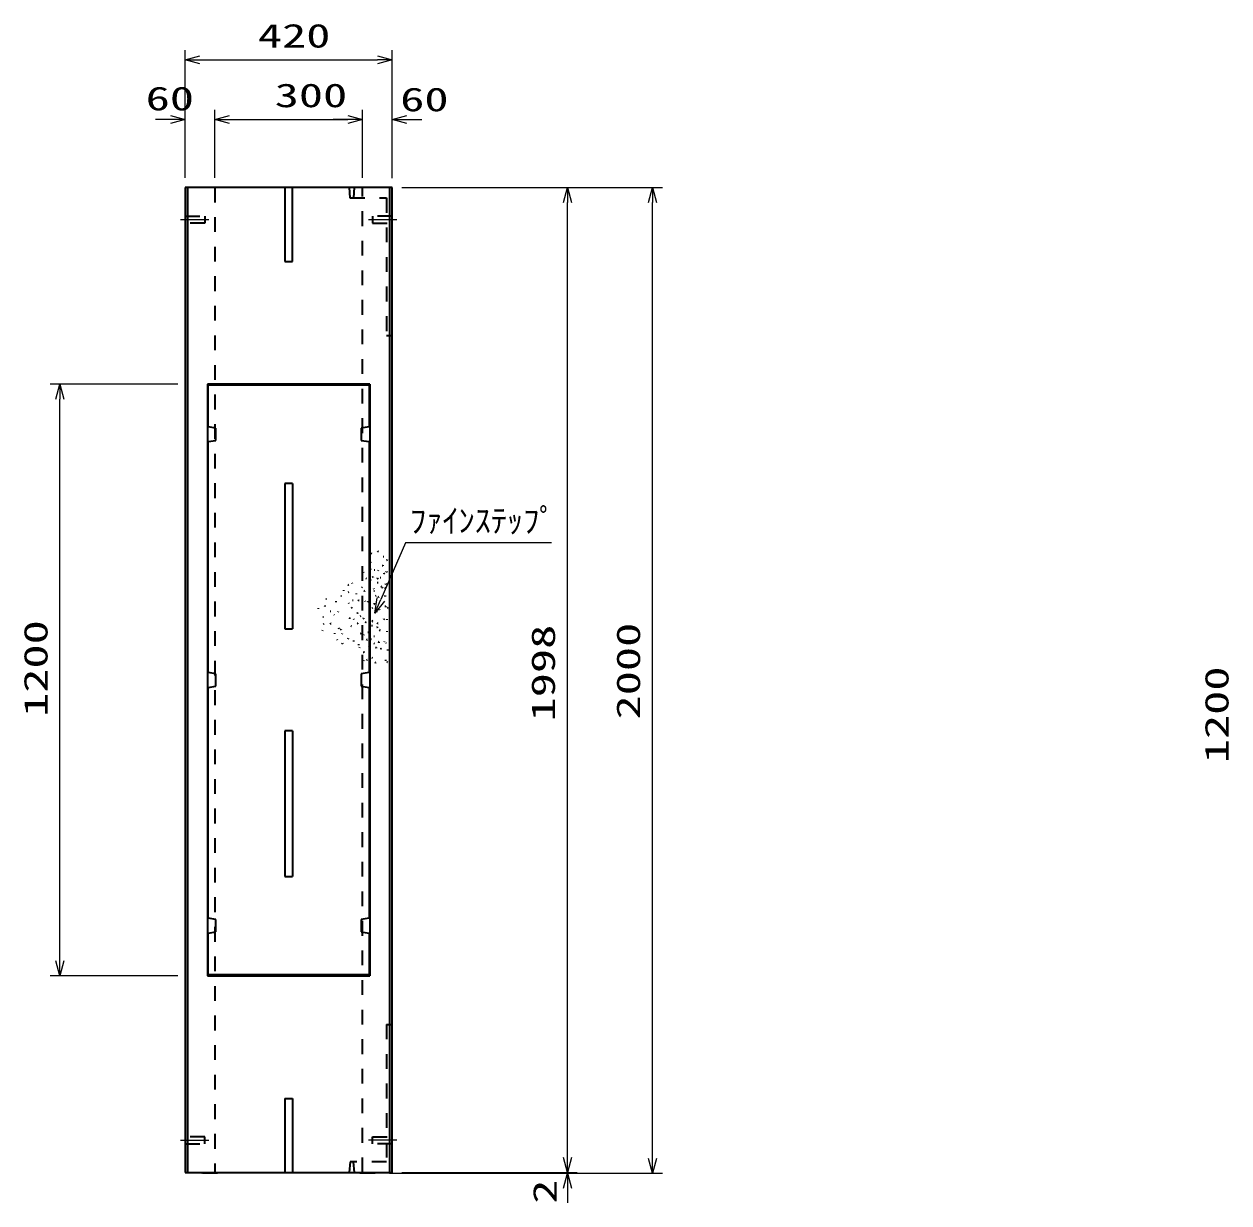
# Model space of a CAD drawing. Units: millimetres on the paper. Extents: x 20 to 1011, y 20 to 614.
# Drawn here: x 619.1 to 741.4, y 311.9 to 431.5 of the extents above; entities that cross this region are included whole.
import ezdxf
from ezdxf.enums import TextEntityAlignment as Align

# ---------------------------------------------------------------- set-up
doc = ezdxf.new("R2010")
doc.units = ezdxf.units.MM
doc.linetypes.add('CHAIN', pattern=[18.5, 12, -1.5, 3.5, -1.5])
doc.linetypes.add('USER1', pattern=[3, 1.5, -1.5])
for name, color, linetype, lineweight in [('D-BMK（構造物基準線）', 2, 'CHAIN', 18), ('D-STR-DIM（寸法）', 7, 'Continuous', 13), ('D-STR-HTXT（旗上げ）', 7, 'Continuous', 13), ('D-STR（構造物）', 1, 'Continuous', 35)]:
    doc.layers.add(name, color=color, linetype=linetype, lineweight=lineweight)
doc.styles.add('ＭＳ ゴシック', font='')
doc.styles.get('ＭＳ ゴシック').set_extended_font_data('MS Gothic')

# ---------------------------------------------------------------- blocks, each defined once
blk = doc.blocks.new('_Open30@@SfigorgFlag@@4')
at = {"color": 7, "linetype": 'Continuous', "lineweight": 13}
for p, q in [((-1, 0.2679), (0, 0)), ((0, 0), (-1, -0.2679)), ((0, 0), (-1, 0))]:
    blk.add_line(p, q, dxfattribs=at)

msp = doc.modelspace()

# ---------------------------------------------------------------- linework, layer by layer
at = {"layer": 'D-BMK（構造物基準線）'}
for p, q in [((635.011, 411.64), (637.86, 411.64)), ((654.086, 411.64), (656.935, 411.64)), ((635.011, 318.24), (637.86, 318.24)), ((656.935, 318.24), (654.086, 318.24))]:
    msp.add_line(p, q, dxfattribs=at)
at = {"layer": 'D-STR-DIM（寸法）'}
for p, q in [((635.473, 422.787), (635.473, 428.837)), ((656.473, 422.817), (656.473, 428.837)), ((636.973, 427.837), (654.973, 427.837)), ((635.473, 415.89), (635.473, 422.787)), ((638.473, 415.89), (638.473, 422.787)), ((638.473, 415.942), (638.473, 422.787)), ((653.473, 415.89), (653.473, 422.787)), ((653.473, 415.89), (653.473, 422.787)), ((656.473, 415.86), (656.473, 422.787)), ((633.973, 421.787), (632.473, 421.787)), ((639.973, 421.787), (651.973, 421.787)), ((639.973, 421.787), (641.473, 421.787)), ((651.973, 421.787), (650.473, 421.787)), ((657.973, 421.787), (659.473, 421.787)), ((657.473, 414.89), (675.262, 414.89)), ((673.825, 414.89), (683.902, 414.89)), ((674.262, 316.49), (674.262, 413.39)), ((682.902, 316.39), (682.902, 413.39)), ((634.723, 394.94), (621.759, 394.94)), ((622.759, 336.44), (622.759, 393.44)), ((634.723, 334.94), (621.759, 334.94)), ((674.262, 316.49), (674.262, 317.99)), ((656.223, 314.89), (675.262, 314.89)), ((657.473, 314.99), (675.262, 314.99)), ((657.473, 314.99), (675.262, 314.99)), ((672.825, 314.89), (683.902, 314.89)), ((674.262, 313.39), (674.262, 311.89))]:
    msp.add_line(p, q, dxfattribs=at)
at = {"layer": 'D-STR-HTXT（旗上げ）'}
for p, q in [((657.816, 378.849), (655.316, 373.098)), ((672.646, 378.849), (657.816, 378.849))]:
    msp.add_line(p, q, dxfattribs=at)
at = {"layer": 'D-STR（構造物）'}
for p, q in [((656.473, 414.89), (635.473, 414.89)), ((635.473, 414.89), (635.473, 314.99)), ((635.723, 314.99), (635.723, 414.89)), ((645.598, 414.89), (645.598, 407.39)), ((646.348, 407.39), (646.348, 414.89)), ((656.223, 414.89), (656.223, 314.99)), ((656.473, 314.99), (656.473, 414.89)), ((645.598, 407.39), (646.348, 407.39)), ((654.223, 394.94), (637.723, 394.94)), ((637.723, 394.94), (637.723, 334.94)), ((637.798, 390.615), (637.798, 394.865)), ((637.798, 394.865), (654.148, 394.865)), ((654.148, 394.865), (654.148, 390.615)), ((654.223, 394.94), (654.223, 334.94)), ((638.598, 390.49), (637.798, 390.615)), ((638.598, 389.24), (638.598, 390.49)), ((654.148, 390.615), (653.348, 390.49)), ((653.348, 390.49), (653.348, 389.24)), ((637.798, 389.115), (638.598, 389.24)), ((637.798, 365.69), (637.798, 389.115)), ((653.348, 389.24), (654.148, 389.115)), ((654.148, 389.115), (654.148, 365.69)), ((645.598, 384.865), (645.598, 370.115)), ((646.348, 384.865), (645.598, 384.865)), ((646.348, 384.865), (646.348, 370.115)), ((654.981, 377.968), (655.038, 378.016)), ((655.038, 378.016), (655.086, 377.959)), ((654.241, 376.938), (654.294, 376.885)), ((654.294, 376.885), (654.347, 376.938)), ((654.355, 377.793), (654.428, 377.773)), ((655.556, 377.462), (655.631, 377.462)), ((655.904, 377.077), (655.957, 377.13)), ((655.957, 377.13), (656.01, 377.077)), ((653.587, 375.802), (653.58, 375.877)), ((654.334, 376.216), (654.269, 376.178)), ((654.504, 375.393), (654.443, 375.35)), ((654.504, 375.393), (654.548, 375.331)), ((654.721, 376.066), (654.647, 376.079)), ((655.06, 375.995), (655.086, 376.065)), ((655.54, 376.53), (655.467, 376.51)), ((655.52, 376.602), (655.54, 376.53)), ((655.657, 375.692), (655.67, 375.766)), ((655.67, 375.766), (655.744, 375.753)), ((655.852, 375.892), (655.913, 375.935)), ((655.913, 375.935), (655.956, 375.874)), ((652.042, 374.547), (651.989, 374.6)), ((652.042, 374.547), (652.095, 374.6)), ((652.458, 374.724), (652.42, 374.789)), ((653.423, 374.345), (653.365, 374.297)), ((653.875, 375.204), (653.805, 375.23)), ((654.288, 375.088), (654.319, 375.02)), ((654.634, 374.15), (654.621, 374.224)), ((654.938, 375.216), (655, 375.259)), ((655.047, 374.789), (654.972, 374.795)), ((655, 375.259), (655.043, 375.198)), ((655.269, 375.319), (655.337, 375.351)), ((655.391, 374.373), (655.342, 374.43)), ((655.502, 374.315), (655.44, 374.272)), ((655.545, 374.253), (655.502, 374.315)), ((655.793, 374.263), (655.719, 374.276)), ((655.78, 374.189), (655.793, 374.263)), ((655.784, 374.641), (655.822, 374.706)), ((655.822, 374.706), (655.887, 374.668)), ((649.816, 373.133), (649.742, 373.14)), ((651.26, 373.458), (651.335, 373.464)), ((651.569, 373.965), (651.589, 374.037)), ((652.017, 373.84), (652.082, 373.878)), ((652.525, 372.991), (652.45, 372.997)), ((652.833, 373.727), (652.808, 373.657)), ((653.084, 373.013), (653.016, 372.981)), ((653.084, 373.013), (653.053, 373.081)), ((653.608, 374.009), (653.669, 373.966)), ((653.669, 373.966), (653.626, 373.905)), ((653.772, 372.907), (653.724, 372.965)), ((654.251, 373.608), (654.325, 373.602)), ((654.615, 373.979), (654.69, 373.979)), ((654.859, 373.458), (654.787, 373.438)), ((655.021, 373.421), (655.083, 373.378)), ((655.083, 373.378), (655.04, 373.316)), ((655.703, 373.465), (655.776, 373.478)), ((655.776, 373.478), (655.789, 373.404)), ((648.976, 372.221), (648.957, 372.148)), ((649.659, 372.444), (649.602, 372.396)), ((649.708, 372.387), (649.659, 372.444)), ((650.252, 371.89), (650.177, 371.89)), ((650.781, 372.843), (650.788, 372.918)), ((651, 371.806), (651.031, 371.874)), ((652.035, 372.75), (652.067, 372.682)), ((652.31, 372.253), (652.368, 372.301)), ((652.368, 372.301), (652.416, 372.244)), ((652.886, 371.747), (652.961, 371.747)), ((652.961, 371.747), (652.961, 371.672)), ((654.024, 372.868), (653.959, 372.831)), ((653.987, 372.933), (654.024, 372.868)), ((654.465, 372.261), (654.427, 372.196)), ((654.628, 372.642), (654.701, 372.661)), ((654.701, 372.661), (654.681, 372.734)), ((654.888, 371.905), (654.875, 371.831)), ((655.142, 372.095), (655.081, 372.052)), ((655.142, 372.095), (655.185, 372.033)), ((655.832, 372.41), (655.758, 372.397)), ((655.845, 372.336), (655.832, 372.41)), ((656.074, 372.239), (656.013, 372.282)), ((656.031, 372.178), (656.074, 372.239)), ((649.429, 371.344), (649.504, 371.344)), ((649.533, 370.627), (649.475, 370.579)), ((650.197, 370.638), (650.262, 370.676)), ((650.262, 370.676), (650.225, 370.741)), ((650.631, 371.505), (650.578, 371.558)), ((652.137, 371.202), (652.137, 371.127)), ((652.212, 371.202), (652.137, 371.202)), ((652.605, 371.075), (652.586, 371.147)), ((652.988, 370.682), (652.92, 370.651)), ((653.02, 370.614), (652.988, 370.682)), ((653.286, 371.415), (653.233, 371.362)), ((653.565, 371.18), (653.508, 371.132)), ((653.565, 371.18), (653.614, 371.123)), ((653.75, 370.844), (653.812, 370.801)), ((653.812, 370.801), (653.769, 370.74)), ((654.455, 370.852), (654.513, 370.9)), ((654.513, 370.9), (654.464, 370.957)), ((655.022, 370.667), (654.949, 370.686)), ((655.002, 370.594), (655.022, 370.667)), ((655.583, 371.107), (655.644, 371.15)), ((655.644, 371.15), (655.687, 371.089)), ((655.936, 371.098), (655.923, 371.024)), ((645.598, 370.115), (646.348, 370.115)), ((649.393, 369.989), (649.374, 369.916)), ((650.638, 369.679), (650.613, 369.608)), ((651.092, 370.143), (651.073, 370.216)), ((651.276, 370.055), (651.211, 370.018)), ((651.276, 370.055), (651.314, 369.991)), ((651.4, 369.587), (651.453, 369.64)), ((652.274, 370.431), (652.344, 370.406)), ((653.318, 369.665), (653.25, 369.633)), ((653.35, 369.597), (653.318, 369.665)), ((653.596, 369.563), (653.571, 369.492)), ((654.091, 369.766), (654.018, 369.746)), ((654.146, 370.214), (654.071, 370.214)), ((654.071, 369.838), (654.091, 369.766)), ((654.468, 370.437), (654.393, 370.444)), ((654.616, 369.391), (654.691, 369.391)), ((655.002, 370.293), (654.929, 370.274)), ((655.021, 370.221), (655.002, 370.293)), ((655.188, 369.935), (655.245, 369.984)), ((655.245, 369.984), (655.197, 370.041)), ((655.941, 369.901), (655.935, 369.826)), ((650.857, 369.032), (650.889, 368.964)), ((651.38, 368.608), (651.438, 368.656)), ((651.438, 368.656), (651.486, 368.599)), ((652.017, 369.095), (652.036, 369.167)), ((652.537, 368.933), (652.543, 368.858)), ((653.062, 368.561), (653.062, 368.486)), ((653.178, 368.268), (653.125, 368.215)), ((653.938, 369.013), (653.866, 369.032)), ((653.919, 368.941), (653.938, 369.013)), ((654.162, 368.33), (654.104, 368.282)), ((654.162, 368.33), (654.114, 368.387)), ((654.252, 368.255), (654.252, 368.33)), ((654.359, 369.065), (654.306, 369.118)), ((654.306, 369.012), (654.359, 369.065)), ((654.676, 368.612), (654.608, 368.643)), ((654.783, 368.254), (654.858, 368.248)), ((654.858, 368.248), (654.851, 368.173)), ((655.128, 368.783), (655.056, 368.802)), ((655.128, 368.783), (655.109, 368.71)), ((655.351, 368.1), (655.294, 368.051)), ((655.303, 368.157), (655.351, 368.1)), ((655.712, 368.78), (655.719, 368.855)), ((655.908, 368.628), (655.86, 368.685)), ((653.608, 367.737), (653.533, 367.737)), ((653.592, 366.958), (653.56, 366.89)), ((653.608, 367.812), (653.608, 367.737)), ((653.957, 366.975), (653.904, 367.028)), ((653.904, 366.922), (653.957, 366.975)), ((654.412, 367.234), (654.465, 367.181)), ((655.818, 366.896), (655.825, 366.971)), ((656.041, 367.942), (656.047, 368.017)), ((638.598, 365.565), (637.798, 365.69)), ((654.148, 365.69), (653.348, 365.565)), ((654.714, 366.759), (654.782, 366.728)), ((654.782, 366.728), (654.75, 366.66)), ((655.957, 366.695), (656.015, 366.744)), ((656.015, 366.744), (655.966, 366.801)), ((638.598, 364.315), (638.598, 365.565)), ((653.348, 365.565), (653.348, 364.315)), ((637.798, 364.19), (638.598, 364.315)), ((637.798, 340.765), (637.798, 364.19)), ((653.348, 364.315), (654.148, 364.19)), ((654.148, 364.19), (654.148, 340.765)), ((646.348, 359.765), (645.598, 359.765)), ((645.598, 359.765), (645.598, 345.015)), ((646.348, 359.765), (646.348, 345.015)), ((645.598, 345.015), (646.348, 345.015)), ((638.598, 340.64), (637.798, 340.765)), ((638.598, 339.39), (638.598, 340.64)), ((654.148, 340.765), (653.348, 340.64)), ((653.348, 340.64), (653.348, 339.39)), ((637.798, 339.265), (638.598, 339.39)), ((637.798, 335.015), (637.798, 339.265)), ((653.348, 339.39), (654.148, 339.265)), ((654.148, 339.265), (654.148, 335.015)), ((637.723, 334.94), (654.223, 334.94)), ((654.148, 335.015), (637.798, 335.015)), ((645.598, 322.49), (645.598, 314.99)), ((645.598, 322.49), (646.348, 322.49)), ((646.348, 322.49), (646.348, 314.99)), ((635.473, 314.99), (656.473, 314.99)), ((637.223, 314.89), (637.123, 314.99)), ((638.723, 314.89), (637.223, 314.89)), ((638.723, 314.89), (638.823, 314.99)), ((653.223, 314.89), (653.123, 314.99)), ((654.723, 314.89), (653.223, 314.89)), ((654.723, 314.89), (654.823, 314.99))]:
    msp.add_line(p, q, dxfattribs=at)
at = {"layer": 'D-STR（構造物）', "linetype": 'USER1'}
for p, q in [((638.473, 414.89), (638.473, 314.99)), ((652.114, 414.89), (652.195, 413.84)), ((652.635, 414.89), (652.561, 413.84)), ((653.473, 314.99), (653.473, 414.89)), ((652.195, 413.84), (655.891, 413.84)), ((655.891, 413.84), (655.891, 399.89)), ((635.473, 411.99), (637.473, 411.99)), ((637.473, 411.29), (635.473, 411.29)), ((637.473, 411.99), (637.473, 411.29)), ((656.473, 411.99), (654.473, 411.99)), ((654.473, 411.99), (654.473, 411.29)), ((654.473, 411.29), (656.473, 411.29)), ((655.891, 399.89), (656.466, 399.89)), ((655.898, 329.99), (655.898, 316.04)), ((655.898, 329.99), (656.473, 329.99)), ((637.473, 318.59), (635.473, 318.59)), ((637.473, 317.89), (637.473, 318.59)), ((654.473, 318.59), (656.473, 318.59)), ((654.473, 317.89), (654.473, 318.59)), ((635.473, 317.89), (637.473, 317.89)), ((656.473, 317.89), (654.473, 317.89)), ((652.202, 316.04), (652.121, 314.99)), ((655.898, 316.04), (652.202, 316.04)), ((652.642, 314.99), (652.568, 316.04))]:
    msp.add_line(p, q, dxfattribs=at)

# ---------------------------------------------------------------- block references
at = {"layer": 'D-STR-DIM（寸法）', "xscale": 1.5, "yscale": 1.5}
for p, rotation in [((635.473, 427.837), 180), ((638.473, 421.787), 180), ((638.473, 421.787), 180), ((656.473, 421.787), 180), ((674.262, 414.89), 90), ((682.902, 414.89), 90), ((622.759, 394.94), 90), ((622.759, 334.94), 270), ((674.262, 314.99), 270), ((674.262, 314.99), 270), ((682.902, 314.89), 270), ((674.262, 314.89), 90)]:
    msp.add_blockref('_Open30@@SfigorgFlag@@4', p, dxfattribs=dict(at, rotation=rotation))
for p in [(656.473, 427.837), (635.473, 421.787), (653.473, 421.787), (653.473, 421.787)]:
    msp.add_blockref('_Open30@@SfigorgFlag@@4', p, dxfattribs=at)
at = {"layer": 'D-STR-HTXT（旗上げ）', "xscale": 1.5, "yscale": 1.5, "rotation": 246.50838}
msp.add_blockref('_Open30@@SfigorgFlag@@4', (654.719, 371.723), dxfattribs=at)

# ---------------------------------------------------------------- texts
at = {"layer": 'D-STR-DIM（寸法）', "style": 'ＭＳ ゴシック', "width": 1.5}
for s, p in [('420', (642.848, 428.374)), ('60', (631.459, 422.005)), ('300', (644.556, 422.324)), ('60', (657.293, 421.911))]:
    msp.add_text(s, height=2.405, dxfattribs=at).set_placement(p, align=Align.BOTTOM_LEFT)
for s, p in [('1200', (622.222, 361.19)), ('1998', (673.724, 360.732)), ('2000', (682.364, 360.932)), ('1200', (742.081, 356.493)), ('2', (673.9, 311.802))]:
    msp.add_text(s, height=2.405, rotation=90, dxfattribs=at).set_placement(p, align=Align.BOTTOM_LEFT)
at = {"layer": 'D-STR-HTXT（旗上げ）', "style": 'ＭＳ ゴシック'}
msp.add_text('ﾌｧｲﾝｽﾃｯﾌﾟ', height=2.405, dxfattribs=at).set_placement((658.295, 379.174), align=Align.BOTTOM_LEFT)

doc.saveas('drawing.dxf')
